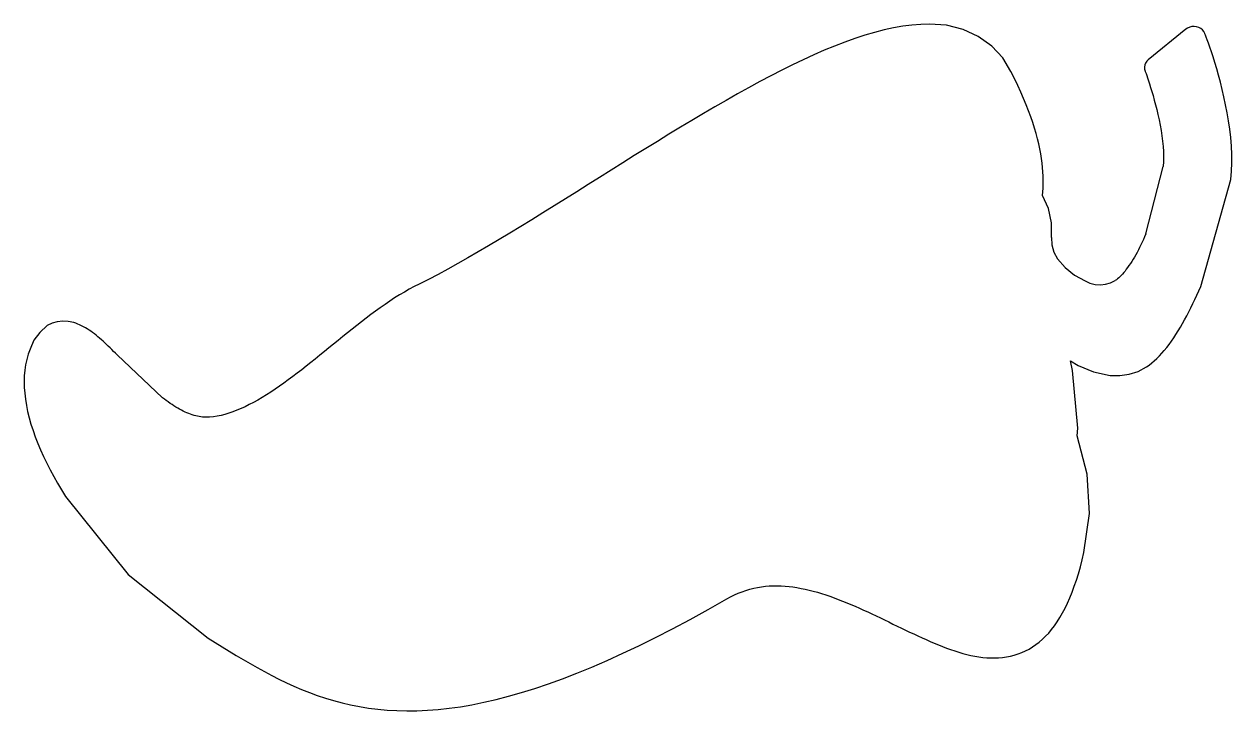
# Model space of a CAD drawing. Extents: x 0.01 to 3.49, y 0.01 to 1.99.
import ezdxf

# ---------------------------------------------------------------- set-up
doc = ezdxf.new("R2010")
doc.units = 0
doc.layers.get('0').update_dxf_attribs({"linetype": 'CONTINUOUS'})

msp = doc.modelspace()

# ---------------------------------------------------------------- linework, layer by layer
at = {"color": 178}
for p, q in [((2.618, 1.9886), (2.618, 1.9886)), ((3.3558, 1.9739), (3.2481, 1.8863)), ((3.2407, 1.3849), (3.2909, 1.5793)), ((3.3989, 1.2341), (3.4859, 1.5419)), ((2.9608, 1.4585), (2.9436, 1.4955)), ((0.2806, 1.0368), (0.4108, 0.9138)), ((3.0296, 0.9922), (3.0246, 1.0201)), ((3.0246, 1.0201), (3.0463, 1.0068)), ((3.0456, 0.8259), (3.0296, 0.9922)), ((3.0435, 0.804), (3.0456, 0.8259))]:
    msp.add_line(p, q, dxfattribs=at)
for points in [[(2.618, 1.9886), (2.5931, 1.9879), (2.5676, 1.9859), (2.5415, 1.9825), (2.5149, 1.9778), (2.4878, 1.972), (2.4603, 1.9649), (2.4322, 1.9567), (2.4037, 1.9474), (2.3748, 1.937), (2.3454, 1.9257), (2.3156, 1.9135), (2.2855, 1.9004), (2.255, 1.8864), (2.2242, 1.8716), (2.1931, 1.8562), (2.1616, 1.84), (2.1299, 1.8232), (2.0979, 1.8058), (2.0657, 1.7878), (2.0333, 1.7694), (2.0007, 1.7506), (1.9678, 1.7313), (1.9349, 1.7117), (1.9017, 1.6918)], [(2.8529, 1.8526), (2.8293, 1.8916), (2.7976, 1.9256), (2.7589, 1.9532), (2.7149, 1.9734), (2.6673, 1.9854), (2.618, 1.9886)], [(3.4107, 1.9616), (3.4079, 1.967), (3.4039, 1.9718), (3.399, 1.9758), (3.3932, 1.9789), (3.3869, 1.9809), (3.3803, 1.9818), (3.3737, 1.9815), (3.3672, 1.9801), (3.3611, 1.9775), (3.3558, 1.9739)], [(3.4859, 1.5419), (3.4878, 1.5655), (3.4886, 1.5894), (3.4884, 1.6135), (3.4872, 1.6378), (3.4852, 1.6621), (3.4825, 1.6862), (3.4791, 1.7101), (3.4752, 1.7337), (3.4708, 1.7567), (3.466, 1.7792), (3.461, 1.8009), (3.4557, 1.8217), (3.4504, 1.8416), (3.445, 1.8604), (3.4397, 1.878), (3.4346, 1.8942), (3.4297, 1.909), (3.4252, 1.9222), (3.4212, 1.9338), (3.4177, 1.9434), (3.4148, 1.9512), (3.4126, 1.9569), (3.4112, 1.9604), (3.4107, 1.9616)], [(3.2481, 1.8863), (3.2437, 1.8819), (3.2402, 1.8767), (3.238, 1.8711), (3.237, 1.8653), (3.2373, 1.8593), (3.2389, 1.8535)], [(2.9436, 1.4955), (2.9445, 1.5061), (2.9452, 1.5171), (2.9456, 1.5283), (2.9457, 1.5398), (2.9455, 1.5516), (2.9449, 1.5637), (2.9439, 1.5761), (2.9426, 1.5889), (2.9408, 1.602), (2.9387, 1.6156), (2.936, 1.6295), (2.933, 1.6438), (2.9294, 1.6585), (2.9253, 1.6737), (2.9207, 1.6893), (2.9156, 1.7054), (2.9099, 1.722), (2.9037, 1.739), (2.8968, 1.7566), (2.8893, 1.7747), (2.8812, 1.7933), (2.8725, 1.8125), (2.863, 1.8323), (2.8529, 1.8526)], [(3.2389, 1.8535), (3.2392, 1.8527), (3.2401, 1.8502), (3.2416, 1.8462), (3.2435, 1.8407), (3.2458, 1.8339), (3.2485, 1.8258), (3.2515, 1.8166), (3.2547, 1.8064), (3.2582, 1.7952), (3.2617, 1.7831), (3.2653, 1.7703), (3.2689, 1.7568), (3.2724, 1.7428), (3.2758, 1.7283), (3.2791, 1.7134), (3.2821, 1.6983), (3.2849, 1.683), (3.2872, 1.6676), (3.2892, 1.6523), (3.2907, 1.637), (3.2917, 1.622), (3.2921, 1.6073), (3.2919, 1.5931), (3.2909, 1.5793)], [(1.9017, 1.6918), (1.8685, 1.6717), (1.8352, 1.6514), (1.8019, 1.6308), (1.7686, 1.6102), (1.7354, 1.5894), (1.7021, 1.5686), (1.669, 1.5478), (1.636, 1.5271), (1.6032, 1.5065), (1.5705, 1.486), (1.5381, 1.4657), (1.5059, 1.4457), (1.4739, 1.4259), (1.4423, 1.4065), (1.411, 1.3875), (1.3801, 1.3688), (1.3496, 1.3507), (1.3195, 1.3331), (1.2898, 1.316), (1.2607, 1.2995), (1.2321, 1.2837), (1.204, 1.2687), (1.1765, 1.2543), (1.1496, 1.2408)], [(2.9698, 1.3746), (2.9694, 1.4169), (2.9608, 1.4585)], [(2.9698, 1.3746), (2.9706, 1.3533), (2.9763, 1.3326), (2.9868, 1.3135)], [(3.2407, 1.3849), (3.2373, 1.3769), (3.2339, 1.3691), (3.2304, 1.3614), (3.2269, 1.3538), (3.2232, 1.3464), (3.2195, 1.3391), (3.2157, 1.332), (3.2119, 1.3252), (3.2081, 1.3185), (3.2042, 1.312), (3.2003, 1.3057), (3.1965, 1.2997), (3.1926, 1.294), (3.1887, 1.2885), (3.1849, 1.2832), (3.1811, 1.2783), (3.1774, 1.2737), (3.1737, 1.2693), (3.1701, 1.2653), (3.1665, 1.2617), (3.163, 1.2584), (3.1597, 1.2554), (3.1564, 1.2528), (3.1532, 1.2506)], [(2.9868, 1.3135), (3.0091, 1.2881), (3.036, 1.2666), (3.0667, 1.2496)], [(1.1496, 1.2408), (1.1354, 1.2335), (1.1213, 1.2259), (1.1072, 1.2178), (1.0932, 1.2094), (1.0792, 1.2007), (1.0654, 1.1916), (1.0516, 1.1823), (1.0378, 1.1727), (1.0241, 1.1629), (1.0105, 1.1529), (0.9969, 1.1426), (0.9834, 1.1323), (0.9699, 1.1217), (0.9565, 1.1111), (0.9432, 1.1004), (0.9298, 1.0896), (0.9165, 1.0788), (0.9033, 1.068), (0.8901, 1.0572), (0.877, 1.0464), (0.8638, 1.0357), (0.8508, 1.0251), (0.8377, 1.0146), (0.8247, 1.0042)], [(3.0667, 1.2496), (3.0803, 1.2434), (3.095, 1.2397), (3.1101, 1.2386), (3.1253, 1.2401), (3.1398, 1.2442), (3.1532, 1.2506)], [(3.2426, 1.0022), (3.2503, 1.0077), (3.2579, 1.0137), (3.2654, 1.0201), (3.2728, 1.0269), (3.28, 1.0342), (3.2871, 1.0419), (3.2942, 1.05), (3.3011, 1.0585), (3.3079, 1.0673), (3.3146, 1.0765), (3.3212, 1.086), (3.3277, 1.0958), (3.3341, 1.106), (3.3404, 1.1164), (3.3466, 1.1272), (3.3527, 1.1382), (3.3588, 1.1494), (3.3647, 1.1609), (3.3706, 1.1726), (3.3764, 1.1846), (3.3821, 1.1967), (3.3878, 1.209), (3.3934, 1.2215), (3.3989, 1.2341)], [(0.0791, 1.1211), (0.0578, 1.1018), (0.0412, 1.079), (0.0301, 1.0536)], [(0.1554, 1.13), (0.14, 1.1334), (0.1241, 1.1343), (0.1083, 1.1325), (0.0931, 1.128), (0.0791, 1.1211)], [(0.2806, 1.0368), (0.2754, 1.0419), (0.2703, 1.047), (0.2652, 1.052), (0.2601, 1.057), (0.2551, 1.0619), (0.2501, 1.0667), (0.2451, 1.0714), (0.2401, 1.076), (0.2351, 1.0805), (0.2301, 1.0849), (0.2251, 1.0892), (0.2201, 1.0933), (0.215, 1.0973), (0.2099, 1.1012), (0.2048, 1.1049), (0.1996, 1.1084), (0.1943, 1.1118), (0.189, 1.115), (0.1836, 1.118), (0.1782, 1.1208), (0.1726, 1.1234), (0.167, 1.1258), (0.1613, 1.128), (0.1554, 1.13)], [(0.0301, 1.0536), (0.0248, 1.039), (0.0205, 1.024), (0.0172, 1.0086), (0.0149, 0.9928), (0.0134, 0.9767), (0.0129, 0.9603), (0.0132, 0.9435), (0.0144, 0.9265), (0.0165, 0.9092), (0.0193, 0.8917), (0.023, 0.8739), (0.0274, 0.8559), (0.0325, 0.8377), (0.0384, 0.8193), (0.045, 0.8008), (0.0523, 0.7821), (0.0602, 0.7633), (0.0688, 0.7443), (0.078, 0.7253), (0.0877, 0.7062), (0.0981, 0.6871), (0.109, 0.6679), (0.1204, 0.6487), (0.1323, 0.6295)], [(0.8247, 1.0042), (0.8117, 0.994), (0.7988, 0.984), (0.7859, 0.9743), (0.7731, 0.9648), (0.7603, 0.9555), (0.7476, 0.9466), (0.735, 0.938), (0.7224, 0.9297), (0.7099, 0.9217), (0.6975, 0.9142), (0.6852, 0.907), (0.673, 0.9002), (0.6609, 0.8938), (0.6489, 0.8879), (0.637, 0.8825), (0.6253, 0.8775), (0.6136, 0.8731), (0.6021, 0.8691), (0.5907, 0.8657), (0.5795, 0.8629), (0.5683, 0.8607), (0.5574, 0.859), (0.5466, 0.858), (0.5359, 0.8576)], [(3.0463, 1.0068), (3.0907, 0.9884), (3.1383, 0.9781)], [(3.1383, 0.9781), (3.1659, 0.9773), (3.193, 0.9811), (3.2189, 0.9895), (3.2426, 1.0022)], [(0.5359, 0.8576), (0.5312, 0.8577), (0.5264, 0.858), (0.5216, 0.8585), (0.5167, 0.8592), (0.5118, 0.8602), (0.5068, 0.8614), (0.5018, 0.8627), (0.4967, 0.8643), (0.4916, 0.866), (0.4864, 0.868), (0.4812, 0.8702), (0.476, 0.8725), (0.4707, 0.875), (0.4654, 0.8777), (0.4601, 0.8806), (0.4547, 0.8836), (0.4493, 0.8869), (0.4438, 0.8902), (0.4384, 0.8938), (0.4329, 0.8975), (0.4274, 0.9014), (0.4219, 0.9054), (0.4164, 0.9095), (0.4108, 0.9138)], [(3.063, 0.468), (3.0785, 0.5805), (3.072, 0.6936), (3.0435, 0.804)], [(0.1323, 0.6295), (0.3127, 0.4054), (0.5429, 0.2215)], [(2.8732, 0.1764), (2.8841, 0.1805), (2.8947, 0.1852), (2.905, 0.1905), (2.9151, 0.1965), (2.9249, 0.2032), (2.9344, 0.2105), (2.9437, 0.2185), (2.9527, 0.2272), (2.9615, 0.2366), (2.97, 0.2467), (2.9782, 0.2575), (2.9862, 0.269), (2.9939, 0.2813), (3.0014, 0.2943), (3.0087, 0.3081), (3.0157, 0.3227), (3.0224, 0.338), (3.029, 0.3541), (3.0352, 0.3711), (3.0413, 0.3888), (3.0471, 0.4074), (3.0526, 0.4268), (3.058, 0.447), (3.063, 0.468)], [(2.0351, 0.3347), (2.0461, 0.3408), (2.0571, 0.3462), (2.0682, 0.3512), (2.0792, 0.3555), (2.0903, 0.3594), (2.1014, 0.3627), (2.1125, 0.3655), (2.1236, 0.3678), (2.1348, 0.3697), (2.146, 0.3711), (2.1573, 0.372), (2.1685, 0.3725), (2.1798, 0.3726), (2.1912, 0.3723), (2.2026, 0.3716), (2.2141, 0.3706), (2.2256, 0.3691), (2.2371, 0.3674), (2.2488, 0.3652), (2.2604, 0.3628), (2.2722, 0.3601), (2.284, 0.357), (2.2959, 0.3537), (2.3078, 0.3502)], [(2.3078, 0.3502), (2.3198, 0.3463), (2.3319, 0.3423), (2.3439, 0.338), (2.356, 0.3334), (2.3681, 0.3287), (2.3802, 0.3238), (2.3923, 0.3188), (2.4044, 0.3135), (2.4166, 0.3082), (2.4287, 0.3027), (2.4408, 0.2972), (2.4529, 0.2915), (2.4651, 0.2858), (2.4772, 0.28), (2.4892, 0.2742), (2.5013, 0.2684), (2.5134, 0.2625), (2.5254, 0.2567), (2.5374, 0.2509), (2.5494, 0.2452), (2.5613, 0.2395), (2.5732, 0.2339), (2.5851, 0.2283), (2.5969, 0.2229)], [(1.0854, 0.0133), (1.1141, 0.0127), (1.1434, 0.013), (1.1734, 0.0143), (1.2042, 0.0167), (1.2359, 0.0202), (1.2683, 0.0247), (1.3016, 0.0304), (1.3359, 0.0373), (1.3711, 0.0454), (1.4072, 0.0547), (1.4444, 0.0653), (1.4826, 0.0772), (1.5218, 0.0905), (1.5622, 0.1052), (1.6038, 0.1212), (1.6465, 0.1387), (1.6904, 0.1577), (1.7356, 0.1782), (1.7821, 0.2002), (1.8299, 0.2238), (1.8791, 0.2491), (1.9296, 0.2759), (1.9816, 0.3045), (2.0351, 0.3347)], [(0.5429, 0.2215), (0.5629, 0.2091), (0.5829, 0.1968), (0.6029, 0.1846), (0.623, 0.1724), (0.6431, 0.1604), (0.6634, 0.1486), (0.6838, 0.137), (0.7045, 0.1257), (0.7253, 0.1146), (0.7463, 0.104), (0.7677, 0.0937), (0.7894, 0.0838), (0.8114, 0.0744), (0.8338, 0.0655), (0.8565, 0.0572), (0.8798, 0.0494), (0.9035, 0.0423), (0.9277, 0.0358), (0.9525, 0.0301), (0.9778, 0.0251), (1.0037, 0.0208), (1.0303, 0.0175), (1.0575, 0.015), (1.0854, 0.0133)], [(2.5969, 0.2229), (2.6087, 0.2176), (2.6205, 0.2124), (2.6323, 0.2074), (2.644, 0.2025), (2.6558, 0.1978), (2.6675, 0.1934), (2.6792, 0.1891), (2.6909, 0.1851), (2.7026, 0.1815), (2.7143, 0.1781), (2.7259, 0.175), (2.7375, 0.1723), (2.749, 0.17), (2.7605, 0.1681), (2.772, 0.1666), (2.7835, 0.1655), (2.7949, 0.165), (2.8062, 0.1649), (2.8175, 0.1654), (2.8288, 0.1664), (2.84, 0.168), (2.8511, 0.1702), (2.8622, 0.1729), (2.8732, 0.1764)]]:
    msp.add_lwpolyline(points, dxfattribs=at)

doc.saveas('drawing.dxf')
